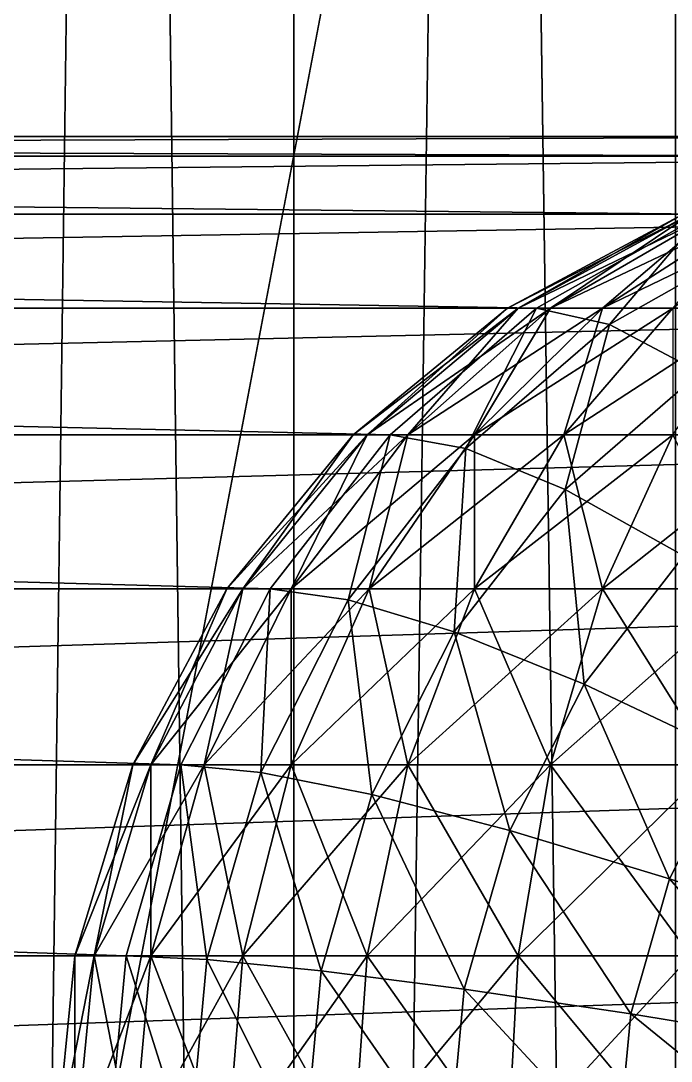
# Model space of a CAD drawing. Header units: millimetres. Extents: x -510 to 550, y -577 to 577.
# Drawn here: x 36.73 to 41.84, y -424.27 to -416.09 of the extents above; entities that cross this region are included whole.
import ezdxf

# ---------------------------------------------------------------- set-up
doc = ezdxf.new("R2010")
doc.units = ezdxf.units.MM
for name, color, linetype, true_color in [('middle_right_fork_1', 7, 'Continuous', 0x5c6b75), ('middle_right_fork_top', 7, 'Continuous', 0x5c6b75), ('middle_right_support_collision', 7, 'Continuous', 0x5c6b75), ('structure_right_middle_bridge', 7, 'Continuous', 0x5c6b75)]:
    doc.layers.add(name, color=color, linetype=linetype, true_color=true_color)

msp = doc.modelspace()

# ---------------------------------------------------------------- linework, layer by layer
at = {"layer": 'middle_right_fork_1', "true_color": 0x5c6b75}
for points in [[(0, -417, -280), (-1.4806, -417.1537, -279.5065), (43.5194, -417.1537, -144.5065)], [(1.4806, -417.1537, -280.4935), (0, -417, -280), (45, -417, -145)], [(0, -417, -280), (43.5194, -417.1537, -144.5065), (45, -417, -145)], [(1.4806, -417.1537, -280.4935), (45, -417, -145), (46.4806, -417.1537, -145.4935)], [(-1.4806, -417.1537, -279.5065), (-2.9044, -417.609, -279.0319), (42.0956, -417.609, -144.0319)], [(-1.4806, -417.1537, -279.5065), (42.0956, -417.609, -144.0319), (43.5194, -417.1537, -144.5065)], [(2.9044, -417.609, -280.9681), (1.4806, -417.1537, -280.4935), (46.4806, -417.1537, -145.4935)], [(2.9044, -417.609, -280.9681), (46.4806, -417.1537, -145.4935), (47.9044, -417.609, -145.9681)], [(-2.9044, -417.609, -279.0319), (-4.2165, -418.3482, -278.5945), (40.7835, -418.3482, -143.5945)], [(-2.9044, -417.609, -279.0319), (40.7835, -418.3482, -143.5945), (42.0956, -417.609, -144.0319)], [(4.2165, -418.3482, -281.4055), (2.9044, -417.609, -280.9681), (47.9044, -417.609, -145.9681)], [(4.2165, -418.3482, -281.4055), (47.9044, -417.609, -145.9681), (49.2165, -418.3482, -146.4055)], [(42.0956, -417.609, -144.0319), (40.7835, -418.3482, -143.5945), (41.3581, -418.4761, -142.1409)], [(42.0956, -417.609, -144.0319), (41.3581, -418.4761, -142.1409), (42.645, -417.751, -142.5698)], [(42.645, -417.751, -142.5698), (41.3581, -418.4761, -142.1409), (42.0726, -418.8546, -140.7971)], [(-4.2165, -418.3482, -278.5945), (-5.3666, -419.3431, -278.2111), (39.6334, -419.3431, -143.2111)], [(-4.2165, -418.3482, -278.5945), (39.6334, -419.3431, -143.2111), (40.7835, -418.3482, -143.5945)], [(5.3666, -419.3431, -281.7889), (4.2165, -418.3482, -281.4055), (49.2165, -418.3482, -146.4055)], [(5.3666, -419.3431, -281.7889), (49.2165, -418.3482, -146.4055), (50.3666, -419.3431, -146.7889)], [(40.7835, -418.3482, -143.5945), (39.6334, -419.3431, -143.2111), (40.2301, -419.4518, -141.7649)], [(40.7835, -418.3482, -143.5945), (40.2301, -419.4518, -141.7649), (41.3581, -418.4761, -142.1409)], [(41.3581, -418.4761, -142.1409), (40.2301, -419.4518, -141.7649), (41.0101, -419.7737, -140.443)], [(41.3581, -418.4761, -142.1409), (41.0101, -419.7737, -140.443), (42.0726, -418.8546, -140.7971)], [(42.0726, -418.8546, -140.7971), (41.0101, -419.7737, -140.443), (41.9434, -420.2965, -139.2961)], [(-5.3666, -419.3431, -278.2111), (-6.3104, -420.5554, -277.8965), (38.6896, -420.5554, -142.8965)], [(-5.3666, -419.3431, -278.2111), (38.6896, -420.5554, -142.8965), (39.6334, -419.3431, -143.2111)], [(6.3104, -420.5554, -282.1035), (5.3666, -419.3431, -281.7889), (50.3666, -419.3431, -146.7889)], [(6.3104, -420.5554, -282.1035), (50.3666, -419.3431, -146.7889), (51.3104, -420.5554, -147.1035)], [(39.6334, -419.3431, -143.2111), (38.6896, -420.5554, -142.8965), (39.3044, -420.6408, -141.4563)], [(39.6334, -419.3431, -143.2111), (39.3044, -420.6408, -141.4563), (40.2301, -419.4518, -141.7649)], [(40.2301, -419.4518, -141.7649), (39.3044, -420.6408, -141.4563), (40.1381, -420.8938, -140.1523)], [(40.2301, -419.4518, -141.7649), (40.1381, -420.8938, -140.1523), (41.0101, -419.7737, -140.443)], [(41.0101, -419.7737, -140.443), (40.1381, -420.8938, -140.1523), (41.1586, -421.3045, -139.0345)], [(41.0101, -419.7737, -140.443), (41.1586, -421.3045, -139.0345), (41.9434, -420.2965, -139.2961)], [(41.9434, -420.2965, -139.2961), (41.1586, -421.3045, -139.0345), (42.3267, -421.8572, -138.1461)], [(-6.3104, -420.5554, -277.8965), (-7.0118, -421.9385, -277.6627), (37.9882, -421.9385, -142.6627)], [(-6.3104, -420.5554, -277.8965), (37.9882, -421.9385, -142.6627), (38.6896, -420.5554, -142.8965)], [(7.0118, -421.9385, -282.3373), (6.3104, -420.5554, -282.1035), (51.3104, -420.5554, -147.1035)], [(7.0118, -421.9385, -282.3373), (51.3104, -420.5554, -147.1035), (52.0118, -421.9385, -147.3373)], [(38.6896, -420.5554, -142.8965), (37.9882, -421.9385, -142.6627), (38.6165, -421.9974, -141.227)], [(38.6896, -420.5554, -142.8965), (38.6165, -421.9974, -141.227), (39.3044, -420.6408, -141.4563)], [(39.3044, -420.6408, -141.4563), (38.6165, -421.9974, -141.227), (39.4901, -422.1716, -139.9363)], [(39.3044, -420.6408, -141.4563), (39.4901, -422.1716, -139.9363), (40.1381, -420.8938, -140.1523)], [(40.1381, -420.8938, -140.1523), (39.4901, -422.1716, -139.9363), (40.5754, -422.4545, -138.8402)], [(40.1381, -420.8938, -140.1523), (40.5754, -422.4545, -138.8402), (41.1586, -421.3045, -139.0345)], [(41.1586, -421.3045, -139.0345), (40.5754, -422.4545, -138.8402), (41.8308, -422.8352, -137.9808)], [(41.1586, -421.3045, -139.0345), (41.8308, -422.8352, -137.9808), (42.3267, -421.8572, -138.1461)], [(42.3267, -421.8572, -138.1461), (41.8308, -422.8352, -137.9808), (43.2079, -423.2991, -137.3911)], [(-7.0118, -421.9385, -277.6627), (-7.4436, -423.4393, -277.5188), (37.5564, -423.4393, -142.5188)], [(-7.0118, -421.9385, -277.6627), (37.5564, -423.4393, -142.5188), (37.9882, -421.9385, -142.6627)], [(7.4436, -423.4393, -282.4812), (7.0118, -421.9385, -282.3373), (52.0118, -421.9385, -147.3373)], [(7.4436, -423.4393, -282.4812), (52.0118, -421.9385, -147.3373), (52.4436, -423.4393, -147.4812)], [(37.9882, -421.9385, -142.6627), (37.5564, -423.4393, -142.5188), (38.1929, -423.4693, -141.0858)], [(37.9882, -421.9385, -142.6627), (38.1929, -423.4693, -141.0858), (38.6165, -421.9974, -141.227)], [(38.6165, -421.9974, -141.227), (38.1929, -423.4693, -141.0858), (39.0911, -423.5581, -139.8033)], [(38.6165, -421.9974, -141.227), (39.0911, -423.5581, -139.8033), (39.4901, -422.1716, -139.9363)], [(39.4901, -422.1716, -139.9363), (39.0911, -423.5581, -139.8033), (40.2163, -423.7023, -138.7205)], [(39.4901, -422.1716, -139.9363), (40.2163, -423.7023, -138.7205), (40.5754, -422.4545, -138.8402)], [(40.5754, -422.4545, -138.8402), (40.2163, -423.7023, -138.7205), (41.5254, -423.8964, -137.879)], [(40.5754, -422.4545, -138.8402), (41.5254, -423.8964, -137.879), (41.8308, -422.8352, -137.9808)], [(41.8308, -422.8352, -137.9808), (41.5254, -423.8964, -137.879), (42.968, -424.1329, -137.3111)], [(41.8308, -422.8352, -137.9808), (42.968, -424.1329, -137.3111), (43.2079, -423.2991, -137.3911)], [(-7.4436, -423.4393, -277.5188), (-7.5895, -425, -277.4702), (37.4105, -425, -142.4702)], [(-7.4436, -423.4393, -277.5188), (37.4105, -425, -142.4702), (37.5564, -423.4393, -142.5188)], [(7.5895, -425, -282.5298), (7.4436, -423.4393, -282.4812), (52.4436, -423.4393, -147.4812)], [(7.5895, -425, -282.5298), (52.4436, -423.4393, -147.4812), (52.5895, -425, -147.5298)], [(37.5564, -423.4393, -142.5188), (37.4105, -425, -142.4702), (38.0499, -425, -141.0382)], [(37.5564, -423.4393, -142.5188), (38.0499, -425, -141.0382), (38.1929, -423.4693, -141.0858)], [(38.1929, -423.4693, -141.0858), (38.0499, -425, -141.0382), (38.9564, -425, -139.7584)], [(38.1929, -423.4693, -141.0858), (38.9564, -425, -139.7584), (39.0911, -423.5581, -139.8033)], [(39.0911, -423.5581, -139.8033), (38.9564, -425, -139.7584), (40.0951, -425, -138.68)], [(39.0911, -423.5581, -139.8033), (40.0951, -425, -138.68), (40.2163, -423.7023, -138.7205)], [(40.2163, -423.7023, -138.7205), (40.0951, -425, -138.68), (41.4223, -425, -137.8446)], [(40.2163, -423.7023, -138.7205), (41.4223, -425, -137.8446), (41.5254, -423.8964, -137.879)], [(41.5254, -423.8964, -137.879), (41.4223, -425, -137.8446), (42.887, -425, -137.2841)], [(41.5254, -423.8964, -137.879), (42.887, -425, -137.2841), (42.968, -424.1329, -137.3111)]]:
    msp.add_3dface(points, dxfattribs=at)
at = {"layer": 'middle_right_fork_top', "true_color": 0x5c6b75}
for points in [[(41.9974, -417.609, -144.4027), (41.9385, -417.609, -145), (40.5554, -418.3482, -145)], [(41.9974, -417.609, -144.4027), (40.5554, -418.3482, -145), (40.6408, -418.3482, -144.1329)], [(41.9385, -417.609, -145), (40.6408, -418.3482, -145.8671), (40.5554, -418.3482, -145)], [(42.1716, -417.609, -143.8284), (41.9974, -417.609, -144.4027), (40.6408, -418.3482, -144.1329)], [(42.1716, -417.609, -143.8284), (40.6408, -418.3482, -144.1329), (40.8938, -418.3482, -143.2991)], [(41.9385, -417.609, -145), (41.9974, -417.609, -145.5973), (40.6408, -418.3482, -145.8671)], [(41.9974, -417.609, -145.5973), (40.8938, -418.3482, -146.7009), (40.6408, -418.3482, -145.8671)], [(42.4545, -417.609, -143.2991), (42.1716, -417.609, -143.8284), (40.8938, -418.3482, -143.2991)], [(42.4545, -417.609, -143.2991), (40.8938, -418.3482, -143.2991), (41.3045, -418.3482, -142.5307)], [(41.9974, -417.609, -145.5973), (42.1716, -417.609, -146.1716), (40.8938, -418.3482, -146.7009)], [(42.1716, -417.609, -146.1716), (41.3045, -418.3482, -147.4693), (40.8938, -418.3482, -146.7009)], [(42.8352, -417.609, -142.8352), (42.4545, -417.609, -143.2991), (41.3045, -418.3482, -142.5307)], [(42.8352, -417.609, -142.8352), (41.3045, -418.3482, -142.5307), (41.8572, -418.3482, -141.8572)], [(42.1716, -417.609, -146.1716), (42.4545, -417.609, -146.7009), (41.3045, -418.3482, -147.4693)], [(42.4545, -417.609, -146.7009), (41.8572, -418.3482, -148.1428), (41.3045, -418.3482, -147.4693)], [(40.6408, -418.3482, -144.1329), (40.5554, -418.3482, -145), (39.3431, -419.3431, -145)], [(40.6408, -418.3482, -144.1329), (39.3431, -419.3431, -145), (39.4518, -419.3431, -143.8964)], [(40.5554, -418.3482, -145), (39.4518, -419.3431, -146.1036), (39.3431, -419.3431, -145)], [(40.8938, -418.3482, -143.2991), (40.6408, -418.3482, -144.1329), (39.4518, -419.3431, -143.8964)], [(40.8938, -418.3482, -143.2991), (39.4518, -419.3431, -143.8964), (39.7737, -419.3431, -142.8352)], [(40.5554, -418.3482, -145), (40.6408, -418.3482, -145.8671), (39.4518, -419.3431, -146.1036)], [(40.6408, -418.3482, -145.8671), (39.7737, -419.3431, -147.1648), (39.4518, -419.3431, -146.1036)], [(41.3045, -418.3482, -142.5307), (40.8938, -418.3482, -143.2991), (39.7737, -419.3431, -142.8352)], [(41.3045, -418.3482, -142.5307), (39.7737, -419.3431, -142.8352), (40.2965, -419.3431, -141.8572)], [(40.6408, -418.3482, -145.8671), (40.8938, -418.3482, -146.7009), (39.7737, -419.3431, -147.1648)], [(40.8938, -418.3482, -146.7009), (40.2965, -419.3431, -148.1428), (39.7737, -419.3431, -147.1648)], [(41.8572, -418.3482, -141.8572), (41.3045, -418.3482, -142.5307), (40.2965, -419.3431, -141.8572)], [(41.8572, -418.3482, -141.8572), (40.2965, -419.3431, -141.8572), (41, -419.3431, -141)], [(40.8938, -418.3482, -146.7009), (41.3045, -418.3482, -147.4693), (40.2965, -419.3431, -148.1428)], [(41.3045, -418.3482, -147.4693), (41, -419.3431, -149), (40.2965, -419.3431, -148.1428)], [(42.5307, -418.3482, -141.3045), (41.8572, -418.3482, -141.8572), (41, -419.3431, -141)], [(42.5307, -418.3482, -141.3045), (41, -419.3431, -141), (41.8572, -419.3431, -140.2965)], [(41.3045, -418.3482, -147.4693), (41.8572, -418.3482, -148.1428), (41, -419.3431, -149)], [(41.8572, -418.3482, -148.1428), (41.8572, -419.3431, -149.7035), (41, -419.3431, -149)], [(39.4518, -419.3431, -143.8964), (39.3431, -419.3431, -145), (38.3482, -420.5554, -145)], [(39.4518, -419.3431, -143.8964), (38.3482, -420.5554, -145), (38.4761, -420.5554, -143.7023)], [(39.3431, -419.3431, -145), (38.4761, -420.5554, -146.2977), (38.3482, -420.5554, -145)], [(39.7737, -419.3431, -142.8352), (39.4518, -419.3431, -143.8964), (38.4761, -420.5554, -143.7023)], [(39.7737, -419.3431, -142.8352), (38.4761, -420.5554, -143.7023), (38.8546, -420.5554, -142.4545)], [(39.3431, -419.3431, -145), (39.4518, -419.3431, -146.1036), (38.4761, -420.5554, -146.2977)], [(39.4518, -419.3431, -146.1036), (38.8546, -420.5554, -147.5455), (38.4761, -420.5554, -146.2977)], [(40.2965, -419.3431, -141.8572), (39.7737, -419.3431, -142.8352), (38.8546, -420.5554, -142.4545)], [(40.2965, -419.3431, -141.8572), (38.8546, -420.5554, -142.4545), (39.4693, -420.5554, -141.3045)], [(39.4518, -419.3431, -146.1036), (39.7737, -419.3431, -147.1648), (38.8546, -420.5554, -147.5455)], [(39.7737, -419.3431, -147.1648), (39.4693, -420.5554, -148.6955), (38.8546, -420.5554, -147.5455)], [(41, -419.3431, -141), (40.2965, -419.3431, -141.8572), (39.4693, -420.5554, -141.3045)], [(41, -419.3431, -141), (39.4693, -420.5554, -141.3045), (40.2965, -420.5554, -140.2965)], [(39.7737, -419.3431, -147.1648), (40.2965, -419.3431, -148.1428), (39.4693, -420.5554, -148.6955)], [(40.2965, -419.3431, -148.1428), (40.2965, -420.5554, -149.7035), (39.4693, -420.5554, -148.6955)], [(41.8572, -419.3431, -140.2965), (41, -419.3431, -141), (40.2965, -420.5554, -140.2965)], [(41.8572, -419.3431, -140.2965), (40.2965, -420.5554, -140.2965), (41.3045, -420.5554, -139.4693)], [(40.2965, -419.3431, -148.1428), (41, -419.3431, -149), (40.2965, -420.5554, -149.7035)], [(41, -419.3431, -149), (41.3045, -420.5554, -150.5307), (40.2965, -420.5554, -149.7035)], [(41, -419.3431, -149), (41.8572, -419.3431, -149.7035), (41.3045, -420.5554, -150.5307)], [(42.8352, -419.3431, -139.7737), (41.8572, -419.3431, -140.2965), (41.3045, -420.5554, -139.4693)], [(42.8352, -419.3431, -139.7737), (41.3045, -420.5554, -139.4693), (42.4545, -420.5554, -138.8546)], [(41.8572, -419.3431, -149.7035), (42.4545, -420.5554, -151.1454), (41.3045, -420.5554, -150.5307)], [(38.4761, -420.5554, -143.7023), (38.3482, -420.5554, -145), (37.609, -421.9385, -145)], [(38.4761, -420.5554, -143.7023), (37.609, -421.9385, -145), (37.751, -421.9385, -143.5581)], [(38.3482, -420.5554, -145), (37.751, -421.9385, -146.4419), (37.609, -421.9385, -145)], [(38.8546, -420.5554, -142.4545), (38.4761, -420.5554, -143.7023), (37.751, -421.9385, -143.5581)], [(38.8546, -420.5554, -142.4545), (37.751, -421.9385, -143.5581), (38.1716, -421.9385, -142.1716)], [(38.3482, -420.5554, -145), (38.4761, -420.5554, -146.2977), (37.751, -421.9385, -146.4419)], [(38.4761, -420.5554, -146.2977), (38.1716, -421.9385, -147.8284), (37.751, -421.9385, -146.4419)], [(39.4693, -420.5554, -141.3045), (38.8546, -420.5554, -142.4545), (38.1716, -421.9385, -142.1716)], [(39.4693, -420.5554, -141.3045), (38.1716, -421.9385, -142.1716), (38.8546, -421.9385, -140.8938)], [(38.4761, -420.5554, -146.2977), (38.8546, -420.5554, -147.5455), (38.1716, -421.9385, -147.8284)], [(38.8546, -420.5554, -147.5455), (38.8546, -421.9385, -149.1062), (38.1716, -421.9385, -147.8284)], [(40.2965, -420.5554, -140.2965), (39.4693, -420.5554, -141.3045), (38.8546, -421.9385, -140.8938)], [(40.2965, -420.5554, -140.2965), (38.8546, -421.9385, -140.8938), (39.7737, -421.9385, -139.7737)], [(38.8546, -420.5554, -147.5455), (39.4693, -420.5554, -148.6955), (38.8546, -421.9385, -149.1062)], [(39.4693, -420.5554, -148.6955), (39.7737, -421.9385, -150.2263), (38.8546, -421.9385, -149.1062)], [(39.4693, -420.5554, -148.6955), (40.2965, -420.5554, -149.7035), (39.7737, -421.9385, -150.2263)], [(41.3045, -420.5554, -139.4693), (40.2965, -420.5554, -140.2965), (39.7737, -421.9385, -139.7737)], [(41.3045, -420.5554, -139.4693), (39.7737, -421.9385, -139.7737), (40.8938, -421.9385, -138.8546)], [(40.2965, -420.5554, -149.7035), (40.8938, -421.9385, -151.1454), (39.7737, -421.9385, -150.2263)], [(40.2965, -420.5554, -149.7035), (41.3045, -420.5554, -150.5307), (40.8938, -421.9385, -151.1454)], [(42.4545, -420.5554, -138.8546), (41.3045, -420.5554, -139.4693), (40.8938, -421.9385, -138.8546)], [(42.4545, -420.5554, -138.8546), (40.8938, -421.9385, -138.8546), (42.1716, -421.9385, -138.1716)], [(41.3045, -420.5554, -150.5307), (42.1716, -421.9385, -151.8284), (40.8938, -421.9385, -151.1454)], [(41.3045, -420.5554, -150.5307), (42.4545, -420.5554, -151.1454), (42.1716, -421.9385, -151.8284)], [(37.751, -421.9385, -143.5581), (37.609, -421.9385, -145), (37.1537, -423.4393, -145)], [(37.751, -421.9385, -143.5581), (37.1537, -423.4393, -145), (37.3045, -423.4393, -143.4693)], [(37.609, -421.9385, -145), (37.3045, -423.4393, -146.5307), (37.1537, -423.4393, -145)], [(38.1716, -421.9385, -142.1716), (37.751, -421.9385, -143.5581), (37.3045, -423.4393, -143.4693)], [(38.1716, -421.9385, -142.1716), (37.3045, -423.4393, -143.4693), (37.751, -423.4393, -141.9974)], [(37.609, -421.9385, -145), (37.751, -421.9385, -146.4419), (37.3045, -423.4393, -146.5307)], [(37.751, -421.9385, -146.4419), (37.751, -423.4393, -148.0026), (37.3045, -423.4393, -146.5307)], [(38.8546, -421.9385, -140.8938), (38.1716, -421.9385, -142.1716), (37.751, -423.4393, -141.9974)], [(38.8546, -421.9385, -140.8938), (37.751, -423.4393, -141.9974), (38.4761, -423.4393, -140.6408)], [(37.751, -421.9385, -146.4419), (38.1716, -421.9385, -147.8284), (37.751, -423.4393, -148.0026)], [(38.1716, -421.9385, -147.8284), (38.4761, -423.4393, -149.3592), (37.751, -423.4393, -148.0026)], [(38.1716, -421.9385, -147.8284), (38.8546, -421.9385, -149.1062), (38.4761, -423.4393, -149.3592)], [(39.7737, -421.9385, -139.7737), (38.8546, -421.9385, -140.8938), (38.4761, -423.4393, -140.6408)], [(39.7737, -421.9385, -139.7737), (38.4761, -423.4393, -140.6408), (39.4518, -423.4393, -139.4518)], [(38.8546, -421.9385, -149.1062), (39.4518, -423.4393, -150.5482), (38.4761, -423.4393, -149.3592)], [(38.8546, -421.9385, -149.1062), (39.7737, -421.9385, -150.2263), (39.4518, -423.4393, -150.5482)], [(40.8938, -421.9385, -138.8546), (39.7737, -421.9385, -139.7737), (39.4518, -423.4393, -139.4518)], [(40.8938, -421.9385, -138.8546), (39.4518, -423.4393, -139.4518), (40.6408, -423.4393, -138.4761)], [(39.7737, -421.9385, -150.2263), (40.6408, -423.4393, -151.5239), (39.4518, -423.4393, -150.5482)], [(39.7737, -421.9385, -150.2263), (40.8938, -421.9385, -151.1454), (40.6408, -423.4393, -151.5239)], [(42.1716, -421.9385, -138.1716), (40.8938, -421.9385, -138.8546), (40.6408, -423.4393, -138.4761)], [(42.1716, -421.9385, -138.1716), (40.6408, -423.4393, -138.4761), (41.9974, -423.4393, -137.751)], [(40.8938, -421.9385, -151.1454), (41.9974, -423.4393, -152.249), (40.6408, -423.4393, -151.5239)], [(40.8938, -421.9385, -151.1454), (42.1716, -421.9385, -151.8284), (41.9974, -423.4393, -152.249)], [(37.3045, -423.4393, -143.4693), (37.1537, -423.4393, -145), (37, -425, -145)], [(37.3045, -423.4393, -143.4693), (37, -425, -145), (37.1537, -425, -143.4393)], [(37.1537, -423.4393, -145), (37.1537, -425, -146.5607), (37, -425, -145)], [(37.751, -423.4393, -141.9974), (37.3045, -423.4393, -143.4693), (37.1537, -425, -143.4393)], [(37.751, -423.4393, -141.9974), (37.1537, -425, -143.4393), (37.609, -425, -141.9385)], [(37.1537, -423.4393, -145), (37.3045, -423.4393, -146.5307), (37.1537, -425, -146.5607)], [(37.3045, -423.4393, -146.5307), (37.609, -425, -148.0615), (37.1537, -425, -146.5607)], [(37.3045, -423.4393, -146.5307), (37.751, -423.4393, -148.0026), (37.609, -425, -148.0615)], [(38.4761, -423.4393, -140.6408), (37.751, -423.4393, -141.9974), (37.609, -425, -141.9385)], [(38.4761, -423.4393, -140.6408), (37.609, -425, -141.9385), (38.3482, -425, -140.5554)], [(37.751, -423.4393, -148.0026), (38.3482, -425, -149.4446), (37.609, -425, -148.0615)], [(37.751, -423.4393, -148.0026), (38.4761, -423.4393, -149.3592), (38.3482, -425, -149.4446)], [(39.4518, -423.4393, -139.4518), (38.4761, -423.4393, -140.6408), (38.3482, -425, -140.5554)], [(39.4518, -423.4393, -139.4518), (38.3482, -425, -140.5554), (39.3431, -425, -139.3431)], [(38.4761, -423.4393, -149.3592), (39.3431, -425, -150.6569), (38.3482, -425, -149.4446)], [(38.4761, -423.4393, -149.3592), (39.4518, -423.4393, -150.5482), (39.3431, -425, -150.6569)], [(40.6408, -423.4393, -138.4761), (39.4518, -423.4393, -139.4518), (39.3431, -425, -139.3431)], [(40.6408, -423.4393, -138.4761), (39.3431, -425, -139.3431), (40.5554, -425, -138.3482)], [(39.4518, -423.4393, -150.5482), (40.5554, -425, -151.6518), (39.3431, -425, -150.6569)], [(39.4518, -423.4393, -150.5482), (40.6408, -423.4393, -151.5239), (40.5554, -425, -151.6518)], [(41.9974, -423.4393, -137.751), (40.6408, -423.4393, -138.4761), (40.5554, -425, -138.3482)], [(41.9974, -423.4393, -137.751), (40.5554, -425, -138.3482), (41.9385, -425, -137.609)], [(40.6408, -423.4393, -151.5239), (41.9385, -425, -152.391), (40.5554, -425, -151.6518)], [(40.6408, -423.4393, -151.5239), (41.9974, -423.4393, -152.249), (41.9385, -425, -152.391)]]:
    msp.add_3dface(points, dxfattribs=at)
at = {"layer": 'middle_right_support_collision', "true_color": 0x5c6b75}
for points in [[(25, -490, -122.5), (65, -280, -122.5), (65, -490, -122.5)], [(25, -490, -122.5), (25, -280, -122.5), (65, -280, -122.5)], [(25, -490, -97.5), (65, -490, -97.5), (65, -280, -97.5)], [(25, -490, -97.5), (65, -280, -97.5), (25, -280, -97.5)]]:
    msp.add_3dface(points, dxfattribs=at)
at = {"layer": 'structure_right_middle_bridge', "true_color": 0x5c6b75}
for points in [[(38.8771, -490, -124.7821), (36.1109, -490, -123.3035), (36.1109, -280, -123.3035)], [(38.8771, -490, -124.7821), (36.1109, -280, -123.3035), (38.8771, -280, -124.7821)], [(36.1109, -490, -96.6965), (38.8771, -490, -95.2179), (38.8771, -280, -95.2179)], [(36.1109, -490, -96.6965), (38.8771, -280, -95.2179), (36.1109, -280, -96.6965)], [(41.8786, -490, -125.6926), (38.8771, -490, -124.7821), (38.8771, -280, -124.7821)], [(41.8786, -490, -125.6926), (38.8771, -280, -124.7821), (41.8786, -280, -125.6926)], [(38.8771, -490, -95.2179), (41.8786, -490, -94.3074), (41.8786, -280, -94.3074)], [(38.8771, -490, -95.2179), (41.8786, -280, -94.3074), (38.8771, -280, -95.2179)]]:
    msp.add_3dface(points, dxfattribs=at)

doc.saveas('drawing.dxf')
